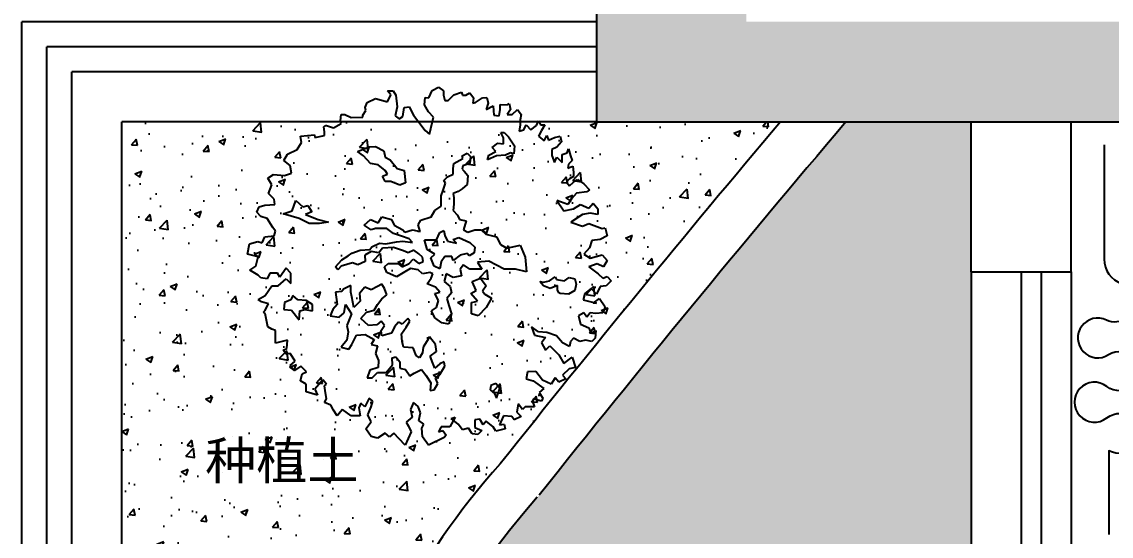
# Model space of a CAD drawing. Extents: x 643133 to 135659452, y -425133 to -387116.
# Drawn here: x 681447 to 683627, y -400496 to -399467 of the extents above; entities that cross this region are included whole.
import ezdxf

# ---------------------------------------------------------------- set-up
doc = ezdxf.new("R2010")
doc.units = 0
doc.header["$LTSCALE"] = 10
doc.header["$MEASUREMENT"] = 0
for name, color, linetype in [('30', 30, 'Continuous'), ('34', 34, 'Continuous'), ('38', 38, 'Continuous'), ('LAYER3', 47, 'Continuous')]:
    doc.layers.add(name, color=color, linetype=linetype)
doc.styles.add('ATT', font='')
doc.styles.get('ATT').set_extended_font_data('SimSun')

# ---------------------------------------------------------------- blocks, each defined once
blk = doc.blocks.new('7685')
at = {"layer": 'LAYER3', "linetype": 'ByBlock'}
for p, q in [((692633.5, -400087), (692652, -400078)), ((692652, -400078), (692666.7, -400088.5)), ((692447.9, -400121.3), (692471.6, -400110.7)), ((692471.6, -400110.7), (692506.4, -400119.7)), ((692515.4, -400099.6), (692506.4, -400088.5)), ((692506.4, -400088.5), (692522.8, -400088.5)), ((692506.4, -400119.7), (692515.4, -400099.6)), ((692522.8, -400088.5), (692530.1, -400101.2)), ((692530.1, -400101.2), (692533.8, -400134.4)), ((692611.9, -400128.6), (692614, -400107)), ((692614, -400107), (692624.5, -400108.6)), ((692624.5, -400108.6), (692633.5, -400087)), ((692666.7, -400088.5), (692666.7, -400101.2)), ((692666.7, -400101.2), (692670.4, -400116)), ((692679.4, -400116), (692695.7, -400099.6)), ((692695.7, -400099.6), (692717.4, -400092.2)), ((692717.4, -400092.2), (692721, -400101.2)), ((692721, -400101.2), (692730, -400101.2)), ((692730, -400101.2), (692741.1, -400094.4)), ((692741.1, -400094.4), (692752.2, -400108.6)), ((692752.2, -400108.6), (692750, -400123.4)), ((692757.4, -400121.3), (692777.5, -400108.6)), ((692777.5, -400108.6), (692790.1, -400107)), ((692790.1, -400107), (692793.8, -400123.4)), ((692435.2, -400157.7), (692444.2, -400145)), ((692442.6, -400136), (692447.9, -400121.3)), ((692444.2, -400145), (692442.6, -400136)), ((692533.8, -400134.4), (692528, -400159.8)), ((692550.2, -400161.4), (692553.9, -400136)), ((692553.9, -400136), (692568.1, -400134.4)), ((692568.1, -400134.4), (692580.8, -400157.7)), ((692623, -400148.7), (692611.9, -400128.6)), ((692670.4, -400116), (692679.4, -400116)), ((692750, -400123.4), (692757.4, -400121.3)), ((692793.8, -400123.4), (692788.5, -400141.3)), ((692788.5, -400141.3), (692808.6, -400130.8)), ((692808.6, -400130.8), (692810.2, -400157.7)), ((692824.9, -400159.8), (692828.6, -400141.3)), ((692828.6, -400141.3), (692828.6, -400127.1)), ((692828.6, -400127.1), (692848.7, -400128.6)), ((692848.7, -400128.6), (692853.9, -400125)), ((692857.6, -400141.3), (692848.7, -400156.1)), ((692853.9, -400125), (692857.6, -400141.3)), ((692862.9, -400156.1), (692877.7, -400141.3)), ((692877.7, -400141.3), (692888.7, -400156.1)), ((692371.4, -400174.5), (692373.5, -400156.1)), ((692373.5, -400181.4), (692371.4, -400174.5)), ((692373.5, -400156.1), (692384.6, -400156.1)), ((692384.6, -400156.1), (692402.5, -400165)), ((692402.5, -400165), (692435.2, -400163.5)), ((692435.2, -400163.5), (692435.2, -400157.7)), ((692528, -400159.8), (692539.1, -400168.7)), ((692539.1, -400168.7), (692550.2, -400161.4)), ((692580.8, -400157.7), (692614, -400201.4)), ((692637.2, -400163.5), (692623, -400148.7)), ((692626.6, -400212.5), (692637.2, -400163.5)), ((692810.2, -400157.7), (692824.9, -400159.8)), ((692848.7, -400156.1), (692862.9, -400156.1)), ((692888.7, -400156.1), (692885.1, -400170.8)), ((692885.1, -400170.8), (692885.1, -400185.1)), ((692932.5, -400187.2), (692937.8, -400174.5)), ((692937.8, -400174.5), (692943.1, -400185.1)), ((692324.5, -400190.9), (692329.7, -400187.2)), ((692326.1, -400205.1), (692324.5, -400190.9)), ((692326.1, -400216.2), (692326.1, -400205.1)), ((692329.7, -400187.2), (692331.3, -400187.2)), ((692331.3, -400187.2), (692351.4, -400194.1)), ((692351.4, -400194.1), (692373.5, -400181.4)), ((692614, -400201.4), (692626.6, -400212.5)), ((692837.8, -400223.1), (692830.4, -400207)), ((692830.4, -400207), (692839.7, -400207)), ((692839.7, -400207), (692852.4, -400219.7)), ((692885.1, -400185.1), (692882.9, -400203.6)), ((692882.9, -400203.6), (692896.1, -400199.9)), ((692896.1, -400199.9), (692903, -400185.1)), ((692903, -400185.1), (692916.2, -400199.9)), ((692916.2, -400199.9), (692932.5, -400187.2)), ((692946.8, -400201.4), (692937.8, -400217.8)), ((692943.1, -400185.1), (692955.7, -400185.1)), ((692955.7, -400185.1), (692946.8, -400201.4)), ((692248, -400256.3), (692260.7, -400236.3)), ((692257, -400217.8), (692297.1, -400214.1)), ((692260.7, -400236.3), (692257, -400217.8)), ((692297.1, -400214.1), (692298.6, -400221.5)), ((692298.6, -400221.5), (692326.1, -400216.2)), ((692805, -400250.7), (692821.4, -400237.7)), ((692821.4, -400237.7), (692837.8, -400239.5)), ((692837.8, -400239.5), (692837.8, -400223.1)), ((692852.4, -400219.7), (692868.8, -400245.1)), ((692937.8, -400217.8), (692954.1, -400231)), ((692954.1, -400231), (692961.5, -400216.2)), ((692961.5, -400216.2), (692966.8, -400228.9)), ((692966.8, -400228.9), (692983.1, -400221.5)), ((692983.1, -400221.5), (692999.5, -400217.8)), ((693003.2, -400234.2), (692990.5, -400248.9)), ((692999.5, -400217.8), (693003.2, -400234.2)), ((692209.5, -400287.4), (692220.6, -400269)), ((692220.6, -400269), (692248, -400256.3)), ((692420.7, -400261.5), (692453.6, -400248.8)), ((692437.1, -400274.2), (692420.7, -400261.5)), ((692453.6, -400248.8), (692471.9, -400247)), ((692471.9, -400247), (692495.4, -400259.7)), ((692495.4, -400259.7), (692499.1, -400278)), ((692719.7, -400273.9), (692734.3, -400266.8)), ((692734.3, -400266.8), (692743.3, -400275.8)), ((692796, -400272.4), (692815.8, -400261.5)), ((692815.8, -400261.5), (692805, -400250.7)), ((692857.6, -400265.3), (692843.1, -400272.4)), ((692866.9, -400268.7), (692857.6, -400265.3)), ((692868.8, -400245.1), (692866.9, -400268.7)), ((692990.5, -400248.9), (692975.8, -400256.3)), ((692975.8, -400256.3), (692975.8, -400272.7)), ((693005.3, -400270.6), (693019.5, -400265.3)), ((693019.5, -400265.3), (693023.2, -400254.2)), ((693023.2, -400254.2), (693029, -400274.3)), ((692228, -400301.7), (692209.5, -400287.4)), ((692457.3, -400295.9), (692437.1, -400274.2)), ((692479, -400299.7), (692457.3, -400295.9)), ((692499.1, -400316.1), (692479, -400299.7)), ((692499.1, -400278), (692513.7, -400285.1)), ((692513.7, -400285.1), (692533.8, -400310.5)), ((692694, -400310.5), (692695.9, -400295.9)), ((692695.9, -400295.9), (692721.3, -400281.4)), ((692721.3, -400281.4), (692719.7, -400273.9)), ((692741.4, -400295.9), (692721.3, -400303.1)), ((692743.3, -400275.8), (692741.4, -400295.9)), ((692792.3, -400285.1), (692796, -400272.4)), ((692817.7, -400274.2), (692792.3, -400285.1)), ((692843.1, -400272.4), (692817.7, -400274.2)), ((692975.8, -400272.7), (692983.1, -400292.7)), ((692983.1, -400292.7), (692990.5, -400277.9)), ((692990.5, -400277.9), (693005.3, -400292.7)), ((693005.3, -400292.7), (693005.3, -400270.6)), ((693023.2, -400298), (693021.6, -400309.1)), ((693034.3, -400287.4), (693023.2, -400298)), ((693029, -400274.3), (693034.3, -400287.4)), ((692164.2, -400338.1), (692180.5, -400327)), ((692180.5, -400327), (692211.6, -400330.7)), ((692211.6, -400330.7), (692231.7, -400323.8)), ((692231.7, -400323.8), (692228, -400301.7)), ((692491.7, -400332.5), (692506.2, -400326.9)), ((692506.2, -400326.9), (692499.1, -400316.1)), ((692533.8, -400310.5), (692553.7, -400316.1)), ((692553.7, -400316.1), (692557.4, -400350.8)), ((692677.6, -400334.1), (692694, -400326.9)), ((692694, -400326.9), (692694, -400310.5)), ((692721.3, -400303.1), (692719.7, -400312.4)), ((692719.7, -400312.4), (692725, -400317.6)), ((692725, -400317.6), (692735.9, -400330.4)), ((692735.9, -400330.4), (692734.3, -400356.1)), ((693021.6, -400309.1), (693035.9, -400303.8)), ((693035.9, -400303.8), (693038, -400321.7)), ((693038, -400321.7), (693038, -400332.8)), ((692175.2, -400356.6), (692164.2, -400338.1)), ((692165.7, -400381.9), (692175.2, -400356.6)), ((692499.1, -400347.1), (692491.7, -400332.5)), ((692515.5, -400347.1), (692499.1, -400347.1)), ((692541, -400357.9), (692515.5, -400347.1)), ((692557.4, -400350.8), (692541, -400357.9)), ((692664.9, -400372.2), (692672.3, -400352.4)), ((692666.8, -400344.9), (692677.6, -400334.1)), ((692672.3, -400352.4), (692666.8, -400344.9)), ((692734.3, -400356.1), (692719.7, -400368.8)), ((693026.9, -400340.2), (693017.9, -400349.2)), ((693017.9, -400349.2), (693026.9, -400360.2)), ((693038, -400332.8), (693026.9, -400340.2)), ((693026.9, -400360.2), (693038, -400349.2)), ((693038, -400349.2), (693049.1, -400341.8)), ((693049.1, -400341.8), (693067, -400354.4)), ((693067, -400354.4), (693083.3, -400370.8)), ((692182.1, -400398.2), (692165.7, -400381.9)), ((692659.6, -400388.6), (692664.9, -400372.2)), ((692659.6, -400417.8), (692659.6, -400388.6)), ((692708.6, -400375.9), (692694, -400381.5)), ((692694, -400381.5), (692695.9, -400394.2)), ((692695.9, -400394.2), (692695.9, -400412.5)), ((692719.7, -400368.8), (692708.6, -400375.9)), ((693046.9, -400380.3), (693032.2, -400396.6)), ((693076, -400376.6), (693046.9, -400380.3)), ((693083.3, -400370.8), (693076, -400376.6)), ((692133, -400434.6), (692138.8, -400419.9)), ((692138.8, -400419.9), (692155.2, -400414.6)), ((692155.2, -400414.6), (692184.2, -400413)), ((692184.2, -400413), (692182.1, -400398.2)), ((692233.3, -400430.8), (692244.1, -400401.7)), ((692244.1, -400401.7), (692264.2, -400419.9)), ((692264.2, -400419.9), (692278.8, -400416.2)), ((692278.8, -400416.2), (692289.7, -400434.5)), ((692641.4, -400430.5), (692659.6, -400417.8)), ((692695.9, -400412.5), (692694, -400430.5)), ((693021.6, -400413), (692990.5, -400401.9)), ((692990.5, -400401.9), (693010.6, -400430.9)), ((693032.2, -400396.6), (693021.6, -400413)), ((693038, -400425.7), (693058, -400413)), ((693058, -400413), (693081.8, -400423.6)), ((693081.8, -400423.6), (693094.4, -400409.3)), ((693094.4, -400409.3), (693107.1, -400425.7)), ((692144.1, -400447.3), (692133, -400434.6)), ((692162.1, -400453.1), (692144.1, -400447.3)), ((692178.4, -400478.4), (692162.1, -400453.1)), ((692207.8, -400440.1), (692233.3, -400430.8)), ((692253.4, -400452.8), (692207.8, -400440.1)), ((692282.5, -400467.4), (692253.4, -400452.8)), ((692289.7, -400434.5), (692271.4, -400441.6)), ((692271.4, -400441.6), (692307.9, -400456.2)), ((692307.9, -400456.2), (692337.1, -400463.7)), ((692439.3, -400472.6), (692457.3, -400456.2)), ((692457.3, -400456.2), (692479.3, -400465.2)), ((692479.3, -400465.2), (692490.1, -400448.8)), ((692490.1, -400448.8), (692517.4, -400456.2)), ((692517.4, -400456.2), (692524.8, -400472.6)), ((692601.4, -400458.1), (692630.5, -400448.8)), ((692630.5, -400448.8), (692641.4, -400430.5)), ((692694, -400430.5), (692706.7, -400443.5)), ((692706.7, -400443.5), (692712.3, -400456.2)), ((692712.3, -400456.2), (692730.6, -400459.6)), ((693010.6, -400430.9), (693038, -400425.7)), ((693063.3, -400442), (693030.6, -400463.6)), ((693085.4, -400438.3), (693063.3, -400442)), ((693107.1, -400442), (693085.4, -400438.3)), ((693107.1, -400425.7), (693107.1, -400442)), ((692185.8, -400489.5), (692178.4, -400478.4)), ((692311.7, -400467.4), (692282.5, -400467.4)), ((692337.1, -400463.7), (692311.7, -400467.4)), ((692459.1, -400485.4), (692439.3, -400472.6)), ((692471.9, -400481.6), (692459.1, -400485.4)), ((692504.7, -400481.6), (692471.9, -400481.6)), ((692523, -400496.2), (692504.7, -400481.6)), ((692524.8, -400472.6), (692550.3, -400485.4)), ((692550.3, -400485.4), (692555.8, -400492.5)), ((692555.8, -400492.5), (692577.5, -400485.4)), ((692577.5, -400485.4), (692599.5, -400490.6)), ((692593.9, -400470.8), (692601.4, -400458.1)), ((692599.5, -400490.6), (692593.9, -400470.8)), ((692655.6, -400492.8), (692666.8, -400487.2)), ((692666.8, -400487.2), (692670.2, -400501.8)), ((692730.6, -400459.6), (692723.2, -400485.4)), ((692723.2, -400485.4), (692735.9, -400492.5)), ((692735.9, -400492.5), (692756, -400485.4)), ((692756, -400485.4), (692774.3, -400485.4)), ((692774.3, -400485.4), (692787, -400498.1)), ((693030.6, -400463.6), (693063.3, -400474.7)), ((693063.3, -400474.7), (693081.8, -400467.3)), ((693081.8, -400467.3), (693119.7, -400482.1)), ((693119.7, -400482.1), (693128.7, -400480)), ((693128.7, -400480), (693134.5, -400502.2)), ((692111.4, -400525.9), (692135.2, -400518.5)), ((692135.2, -400518.5), (692147.8, -400522.2)), ((692147.8, -400522.2), (692155.2, -400505.9)), ((692155.2, -400505.9), (692182.1, -400502.2)), ((692182.1, -400502.2), (692185.8, -400489.5)), ((692546.5, -400503.3), (692523, -400496.2)), ((692532, -400519.8), (692550.3, -400517.9)), ((692568.5, -400510.8), (692546.5, -400503.3)), ((692550.3, -400517.9), (692577.5, -400521.6)), ((692577.5, -400521.6), (692568.5, -400510.8)), ((692619.4, -400542.1), (692611.9, -400514.5)), ((692611.9, -400514.5), (692646.6, -400514.5)), ((692646.6, -400514.5), (692655.6, -400492.8)), ((692670.2, -400501.8), (692677.6, -400518.2)), ((692677.6, -400518.2), (692703, -400523.8)), ((692694, -400512.9), (692710.5, -400507.4)), ((692703, -400523.8), (692694, -400512.9)), ((692710.5, -400507.4), (692741.1, -400521.9)), ((692787, -400498.1), (692818, -400505.2)), ((692818, -400505.2), (692828.8, -400527.2)), ((693090.7, -400516.4), (693083.3, -400536.5)), ((693114.4, -400512.7), (693090.7, -400516.4)), ((693134.5, -400502.2), (693114.4, -400512.7)), ((692105.6, -400554.9), (692111.4, -400525.9)), ((692404.6, -400552.6), (692428.2, -400543.6)), ((692428.2, -400543.6), (692455.7, -400541.8)), ((692459.1, -400547), (692441.2, -400558.2)), ((692455.7, -400541.8), (692461, -400534.3)), ((692481.2, -400550.8), (692459.1, -400547)), ((692461, -400534.3), (692483, -400523.5)), ((692492, -400538.1), (692481.2, -400550.8)), ((692483, -400523.5), (692501, -400525.3)), ((692523, -400536.2), (692492, -400538.1)), ((692501, -400525.3), (692532, -400519.8)), ((692552.1, -400545.5), (692523, -400536.2)), ((692564.8, -400550.8), (692552.1, -400545.5)), ((692581.2, -400543.6), (692564.8, -400550.8)), ((692595.8, -400554.5), (692581.2, -400543.6)), ((692641, -400554.8), (692619.4, -400542.1)), ((692741.1, -400521.9), (692755.7, -400534.6)), ((692755.7, -400534.6), (692754.1, -400551.1)), ((692828.8, -400527.2), (692847.1, -400538.1)), ((692847.1, -400538.1), (692885.2, -400529.1)), ((692885.2, -400529.1), (692899.8, -400563.5)), ((693083.3, -400536.5), (693067, -400554.9)), ((692136.7, -400562.3), (692105.6, -400554.9)), ((692129.4, -400589.2), (692136.7, -400562.3)), ((692357.2, -400590.8), (692375.5, -400570.9)), ((692406.5, -400579.9), (692373.6, -400589.2)), ((692375.5, -400570.9), (692393.8, -400560.1)), ((692393.8, -400560.1), (692404.6, -400552.6)), ((692421, -400585.5), (692406.5, -400579.9)), ((692442.7, -400576.2), (692421, -400585.5)), ((692441.2, -400558.2), (692442.7, -400576.2)), ((692568.5, -400581.8), (692579.4, -400569.1)), ((692579.4, -400569.1), (692595.8, -400581.8)), ((692606.6, -400563.5), (692595.8, -400554.5)), ((692595.8, -400581.8), (692608.5, -400576.2)), ((692608.5, -400576.2), (692606.6, -400563.5)), ((692630.2, -400565.6), (692641, -400554.8)), ((692639.2, -400589.2), (692630.2, -400565.6)), ((692659.3, -400576.5), (692655.6, -400596.6)), ((692670.2, -400561.9), (692659.3, -400576.5)), ((692690.3, -400561.9), (692670.2, -400561.9)), ((692694, -400572.8), (692690.3, -400561.9)), ((692713.9, -400558.2), (692694, -400572.8)), ((692734, -400552.9), (692713.9, -400558.2)), ((692739.6, -400560.1), (692734, -400552.9)), ((692754.1, -400551.1), (692739.6, -400560.1)), ((692796, -400574.6), (692763.4, -400578)), ((692763.4, -400578), (692776.1, -400598.2)), ((692839.7, -400598.2), (692796, -400574.6)), ((692899.8, -400563.5), (692903.5, -400605.6)), ((693067, -400554.9), (693085.4, -400566)), ((693085.4, -400566), (693119.7, -400556.5)), ((693119.7, -400556.5), (693134.5, -400572.9)), ((693134.5, -400572.9), (693123.4, -400591.3)), ((692113, -400600.3), (692129.4, -400589.2)), ((692136.7, -400615.1), (692113, -400600.3)), ((692169.4, -400609.3), (692162.1, -400625.6)), ((692191.6, -400609.3), (692169.4, -400609.3)), ((692198.4, -400620.3), (692191.6, -400609.3)), ((692216.9, -400595), (692198.4, -400620.3)), ((692229.6, -400609.3), (692216.9, -400595)), ((692229.6, -400638.8), (692229.6, -400609.3)), ((692364.6, -400600.1), (692357.2, -400590.8)), ((692373.6, -400589.2), (692364.6, -400600.1)), ((692497.6, -400590.8), (692508.4, -400581.8)), ((692504.7, -400607.2), (692497.6, -400590.8)), ((692532, -400620.2), (692504.7, -400607.2)), ((692508.4, -400581.8), (692535.7, -400581.8)), ((692555.8, -400605.6), (692532, -400620.2)), ((692535.7, -400581.8), (692548.4, -400590.8)), ((692548.4, -400590.8), (692568.5, -400581.8)), ((692572.3, -400596.3), (692555.8, -400605.6)), ((692593.9, -400600.1), (692572.3, -400596.3)), ((692606.6, -400610.9), (692593.9, -400600.1)), ((692626.8, -400607.2), (692606.6, -400610.9)), ((692635.8, -400610.9), (692626.8, -400607.2)), ((692630.5, -400623.6), (692635.8, -400610.9)), ((692655.6, -400596.6), (692639.2, -400589.2)), ((692674.2, -400610.9), (692668.6, -400632.9)), ((692694, -400621.8), (692674.2, -400610.9)), ((692723.2, -400585.5), (692714.2, -400598.2)), ((692714.2, -400598.2), (692717.9, -400616.5)), ((692741.4, -400598.2), (692723.2, -400585.5)), ((692776.1, -400598.2), (692741.4, -400598.2)), ((692872.5, -400598.2), (692839.7, -400598.2)), ((692903.5, -400605.6), (692872.5, -400598.2)), ((693105.5, -400582.4), (693081.8, -400591.3)), ((693081.8, -400591.3), (693108.6, -400611.4)), ((693123.4, -400591.3), (693105.5, -400582.4)), ((693108.6, -400611.4), (693121.8, -400624)), ((692144.1, -400622.4), (692136.7, -400615.1)), ((692162.1, -400625.6), (692144.1, -400622.4)), ((692193.2, -400645.7), (692216.9, -400625.6)), ((692216.9, -400625.6), (692229.6, -400638.8)), ((692490.1, -400640.4), (692477.1, -400647.5)), ((692497.3, -400653.1), (692490.1, -400640.4)), ((692619.4, -400640), (692630.5, -400623.6)), ((692643.2, -400649.3), (692619.4, -400640)), ((692668.6, -400632.9), (692685, -400647.5)), ((692717.9, -400616.5), (692694, -400621.8)), ((692748.6, -400632.9), (692772.1, -400623.9)), ((692759.4, -400658.6), (692748.6, -400632.9)), ((692772.1, -400623.9), (692788.5, -400645.9)), ((692941.6, -400632.9), (692952.5, -400634.8)), ((692952.5, -400645.9), (692941.6, -400632.9)), ((692952.5, -400634.8), (692968.9, -400631.4)), ((692968.9, -400631.4), (692985.3, -400620.2)), ((692985.3, -400620.2), (692989, -400627.6)), ((692989, -400627.6), (693012.6, -400631.4)), ((693012.6, -400631.4), (693025.3, -400622.1)), ((693025.3, -400622.1), (693041.7, -400625.8)), ((693041.7, -400625.8), (693045.4, -400640.4)), ((693045.4, -400640.4), (693041.7, -400658.6)), ((693121.8, -400624), (693134.5, -400618.8)), ((693145.6, -400631.4), (693130.8, -400645.7)), ((693134.5, -400618.8), (693145.6, -400631.4)), ((692136.7, -400684.2), (692156.8, -400673.1)), ((692156.8, -400673.1), (692175.2, -400645.7)), ((692175.2, -400645.7), (692193.2, -400645.7)), ((692235.1, -400673.2), (692229.5, -400685.9)), ((692249.7, -400685.9), (692235.1, -400673.2)), ((692375.2, -400662.1), (692357.2, -400663.9)), ((692357.2, -400663.9), (692362.5, -400698.6)), ((692380.8, -400654.9), (692375.2, -400662.1)), ((692400.9, -400644.1), (692380.8, -400654.9)), ((692400.9, -400663.9), (692400.9, -400644.1)), ((692404.3, -400676.6), (692400.9, -400663.9)), ((692440.9, -400649.3), (692426.3, -400667.6)), ((692426.3, -400667.6), (692428.2, -400689.6)), ((692459.1, -400656.8), (692440.9, -400649.3)), ((692477.1, -400647.5), (692459.1, -400656.8)), ((692490.1, -400682.2), (692504.7, -400671.4)), ((692504.7, -400671.4), (692497.3, -400653.1)), ((692641.4, -400667.3), (692655.9, -400663.9)), ((692652.2, -400687.5), (692641.4, -400667.3)), ((692655.9, -400663.9), (692643.2, -400649.3)), ((692688.8, -400665.5), (692676.1, -400681.9)), ((692685, -400647.5), (692688.8, -400665.5)), ((692744.8, -400667.6), (692759.4, -400658.6)), ((692763.1, -400689.6), (692744.8, -400667.6)), ((692788.5, -400645.9), (692777.7, -400660.5)), ((692777.7, -400660.5), (692784.8, -400669.5)), ((692784.8, -400669.5), (692803.1, -400680.3)), ((692970.7, -400653.1), (692952.5, -400645.9)), ((692992.4, -400644.1), (692970.7, -400653.1)), ((692992.4, -400656.8), (692992.4, -400644.1)), ((692996.2, -400665.8), (692992.4, -400656.8)), ((692999.9, -400667.6), (692996.2, -400665.8)), ((693023.4, -400669.5), (692999.9, -400667.6)), ((693041.7, -400658.6), (693023.4, -400669.5)), ((693070.7, -400667.8), (693065.4, -400685.8)), ((693088.6, -400653), (693070.7, -400667.8)), ((693103.4, -400669.4), (693088.6, -400653)), ((693114.4, -400647.8), (693103.4, -400669.4)), ((693130.8, -400645.7), (693114.4, -400647.8)), ((692145.7, -400691.6), (692136.7, -400684.2)), ((692165.7, -400696.8), (692145.7, -400691.6)), ((692155.2, -400716.9), (692165.7, -400696.8)), ((692211.6, -400693.1), (692209.7, -400713.2)), ((692229.5, -400685.9), (692211.6, -400693.1)), ((692273.2, -400687.8), (692249.7, -400685.9)), ((692291.5, -400698.6), (692273.2, -400687.8)), ((692291.5, -400716.9), (692291.5, -400698.6)), ((692362.5, -400698.6), (692349.8, -400713.2)), ((692382.6, -400722.2), (692386.3, -400698.6)), ((692386.3, -400698.6), (692402.8, -400725.9)), ((692409.9, -400707.6), (692404.3, -400676.6)), ((692428.2, -400689.6), (692409.9, -400707.6)), ((692468.1, -400715.1), (692477.1, -400698.6)), ((692477.1, -400698.6), (692490.1, -400682.2)), ((692646.6, -400707.6), (692652.2, -400687.5)), ((692676.1, -400681.9), (692681.3, -400702)), ((692681.3, -400702), (692688.8, -400725.6)), ((692746.7, -400693.1), (692763.1, -400689.6)), ((692746.7, -400725.9), (692746.7, -400693.1)), ((692803.1, -400680.3), (692788.5, -400707.6)), ((693065.4, -400685.8), (693103.4, -400695.3)), ((693094.4, -400695.3), (693112.3, -400682.1)), ((693103.4, -400695.3), (693094.4, -400695.3)), ((693112.3, -400682.1), (693128.7, -400705.8)), ((693128.7, -400705.8), (693121.8, -400722.2)), ((692151.5, -400720.6), (692155.2, -400716.9)), ((692156.8, -400724.3), (692151.5, -400720.6)), ((692162.1, -400753.3), (692156.8, -400724.3)), ((692209.7, -400713.2), (692231.4, -400715.1)), ((692231.4, -400715.1), (692253.4, -400742.3)), ((692253.4, -400742.3), (692255.3, -400716.9)), ((692255.3, -400716.9), (692269.8, -400713.2)), ((692269.8, -400713.2), (692291.5, -400716.9)), ((692349.8, -400713.2), (692342.6, -400731.5)), ((692342.6, -400731.5), (692368, -400734.9)), ((692368, -400734.9), (692382.6, -400722.2)), ((692402.8, -400725.9), (692389.7, -400758.8)), ((692430, -400738.6), (692446.4, -400720.3)), ((692446.4, -400720.3), (692468.1, -400715.1)), ((692632.1, -400716.6), (692646.6, -400707.6)), ((692641.4, -400736.8), (692632.1, -400716.6)), ((692661.2, -400751.3), (692641.4, -400736.8)), ((692688.8, -400725.6), (692681.3, -400754.7)), ((692765, -400731.5), (692746.7, -400725.9)), ((692788.5, -400707.6), (692765, -400731.5)), ((693067, -400722.2), (693052.2, -400731.7)), ((693052.2, -400731.7), (693058, -400754.9)), ((693076, -400735.3), (693067, -400722.2)), ((693085.4, -400722.2), (693076, -400735.3)), ((693101.8, -400724.3), (693085.4, -400722.2)), ((693121.8, -400722.2), (693101.8, -400724.3)), ((692164.2, -400762.3), (692162.1, -400753.3)), ((692175.2, -400769.6), (692164.2, -400762.3)), ((692389.7, -400758.8), (692393.5, -400777.1)), ((692451.7, -400758.8), (692430, -400738.6)), ((692475.6, -400756.9), (692451.7, -400758.8)), ((692488.3, -400746.1), (692475.6, -400756.9)), ((692497.3, -400758.8), (692488.3, -400746.1)), ((692488.3, -400773.3), (692497.3, -400758.8)), ((692526.4, -400762.5), (692517.4, -400780.5)), ((692537.2, -400749.5), (692526.4, -400762.5)), ((692548.4, -400755.1), (692537.2, -400749.5)), ((692546.5, -400782.3), (692559.2, -400764)), ((692564.5, -400738.6), (692548.4, -400755.1)), ((692559.2, -400764), (692570.1, -400746.1)), ((692570.1, -400746.1), (692564.5, -400738.6)), ((692681.3, -400754.7), (692661.2, -400751.3)), ((692917.7, -400762.3), (692926.7, -400786)), ((692937.8, -400777), (692917.7, -400762.3)), ((693058, -400754.9), (693081.8, -400765.9)), ((693081.8, -400765.9), (693087, -400780.7)), ((692185.8, -400773.3), (692175.2, -400769.6)), ((692185.8, -400791.8), (692185.8, -400773.3)), ((692185.8, -400809.7), (692185.8, -400791.8)), ((692393.5, -400777.1), (692389.7, -400800.6)), ((692404.3, -400813.3), (692417.3, -400786.1)), ((692417.3, -400786.1), (692442.7, -400784.2)), ((692442.7, -400784.2), (692468.1, -400798.8)), ((692468.1, -400798.8), (692459.1, -400813.3)), ((692490.1, -400787.9), (692488.3, -400773.3)), ((692517.4, -400780.5), (692490.1, -400787.9)), ((692548.4, -400804.3), (692546.5, -400782.3)), ((692626.5, -400791.6), (692619.4, -400802.5)), ((692642.9, -400813.3), (692626.5, -400791.6)), ((692926.7, -400786), (692957.8, -400793.4)), ((692961.5, -400778.6), (692937.8, -400777)), ((692957.8, -400793.4), (692946.8, -400808.2)), ((692988.9, -400788.1), (692961.5, -400778.6)), ((693006.9, -400808.2), (692988.9, -400788.1)), ((693038, -400795), (693029, -400804.5)), ((693055.9, -400804.5), (693038, -400795)), ((693087, -400780.7), (693101.8, -400773.3)), ((693099.7, -400795), (693090.7, -400804.5)), ((693101.8, -400773.3), (693099.7, -400795)), ((692220.6, -400800.8), (692185.8, -400809.7)), ((692207.9, -400829.8), (692218.5, -400824.5)), ((692216.9, -400840.9), (692207.9, -400829.8)), ((692218.5, -400824.5), (692220.6, -400800.8)), ((692389.7, -400800.6), (692373.6, -400820.8)), ((692373.6, -400820.8), (692395.3, -400826)), ((692395.3, -400826), (692404.3, -400813.3)), ((692459.1, -400813.3), (692477.1, -400817)), ((692477.1, -400817), (692471.9, -400838.7)), ((692551.8, -400820.8), (692548.4, -400804.3)), ((692579.1, -400822.3), (692551.8, -400820.8)), ((692588.4, -400844.3), (692579.1, -400822.3)), ((692608.2, -400820.8), (692606.6, -400836.9)), ((692619.4, -400802.5), (692608.2, -400820.8)), ((692646.6, -400833.5), (692642.9, -400813.3)), ((692946.8, -400808.2), (692957.8, -400829.8)), ((692957.8, -400829.8), (692970.5, -400817.1)), ((692970.5, -400817.1), (692995.8, -400842.4)), ((693026.9, -400818.7), (693006.9, -400808.2)), ((693029, -400804.5), (693026.9, -400818.7)), ((693072.3, -400800.8), (693055.9, -400804.5)), ((693090.7, -400804.5), (693072.3, -400800.8)), ((692228, -400838.8), (692216.9, -400840.9)), ((692242.2, -400860.9), (692228, -400838.8)), ((692228, -400873.6), (692242.2, -400860.9)), ((692471.9, -400838.7), (692480.8, -400858.9)), ((692480.8, -400858.9), (692479, -400879)), ((692519.3, -400851.5), (692530.1, -400848)), ((692520.8, -400871.6), (692519.3, -400851.5)), ((692530.1, -400848), (692541, -400862.6)), ((692597.4, -400851.5), (692588.4, -400844.3)), ((692606.6, -400836.9), (692597.4, -400851.5)), ((692628.3, -400846.2), (692646.6, -400833.5)), ((692635.8, -400866), (692628.3, -400846.2)), ((692995.8, -400842.4), (693010.6, -400867.8)), ((693010.6, -400867.8), (693034.3, -400849.8)), ((693034.3, -400849.8), (693043.3, -400878.8)), ((692238.5, -400887.8), (692228, -400873.6)), ((692240.6, -400887.8), (692238.5, -400887.8)), ((692258.6, -400875.2), (692240.6, -400887.8)), ((692274.9, -400891.5), (692258.6, -400875.2)), ((692262.2, -400897.3), (692274.9, -400891.5)), ((692455.4, -400886.2), (692448, -400908.2)), ((692479, -400879), (692455.4, -400886.2)), ((692502.8, -400893.6), (692520.8, -400871.6)), ((692541, -400862.6), (692541, -400880.6)), ((692541, -400880.6), (692557.4, -400884.3)), ((692557.4, -400884.3), (692570.1, -400902.6)), ((692582.8, -400895.2), (692602.9, -400884.3)), ((692602.9, -400884.3), (692615.6, -400900.7)), ((692641, -400880.6), (692635.8, -400866)), ((692655.6, -400867.9), (692641, -400880.6)), ((692668.3, -400862.6), (692655.6, -400867.9)), ((692655.6, -400898.9), (692670.2, -400875.3)), ((692670.2, -400875.3), (692668.3, -400862.6)), ((692906.7, -400891.5), (692903, -400911.6)), ((692930.4, -400889.9), (692906.7, -400891.5)), ((692948.9, -400915.2), (692930.4, -400889.9)), ((693025.3, -400882.5), (693006.9, -400901)), ((693043.3, -400878.8), (693025.3, -400882.5)), ((692257, -400917.4), (692262.2, -400897.3)), ((692273.3, -400926.3), (692257, -400917.4)), ((692320.8, -400913.7), (692298.6, -400941.1)), ((692331.3, -400926.3), (692320.8, -400913.7)), ((692448, -400908.2), (692462.6, -400908.2)), ((692462.6, -400908.2), (692477.1, -400893.6)), ((692477.1, -400893.6), (692502.8, -400893.6)), ((692570.1, -400902.6), (692582.8, -400895.2)), ((692615.6, -400900.7), (692630.2, -400922.8)), ((692630.2, -400922.8), (692628.3, -400944.5)), ((692642.9, -400909.7), (692655.6, -400898.9)), ((692650.3, -400924.3), (692642.9, -400909.7)), ((692903, -400911.6), (692923, -400917.4)), ((692923, -400917.4), (692952.6, -400939)), ((692974.2, -400926.3), (692948.9, -400915.2)), ((692985.2, -400907.9), (692974.2, -400926.3)), ((692995.8, -400921.1), (692985.2, -400907.9)), ((693015.8, -400911.6), (692995.8, -400921.1)), ((693006.9, -400901), (693015.8, -400911.6)), ((692273.3, -400948), (692273.3, -400926.3)), ((692306, -400957.5), (692273.3, -400948)), ((692298.6, -400941.1), (692306, -400957.5)), ((692326.1, -400931.6), (692331.3, -400926.3)), ((692328.2, -400944.3), (692326.1, -400931.6)), ((692331.3, -400968), (692328.2, -400944.3)), ((692628.3, -400944.5), (692639.2, -400942.6)), ((692639.2, -400942.6), (692650.3, -400924.3)), ((692801.2, -400929.9), (692799.4, -400942.6)), ((692799.4, -400942.6), (692812.4, -400953.4)), ((692815.8, -400924.3), (692801.2, -400929.9)), ((692812.4, -400953.4), (692817.7, -400966.5)), ((692827, -400938.9), (692815.8, -400924.3)), ((692817.7, -400966.5), (692827, -400938.9)), ((692952.6, -400939), (692939.4, -400950.1)), ((692939.4, -400950.1), (692950.4, -400966.4)), ((692326.1, -400979.1), (692331.3, -400968)), ((692344.5, -400986.5), (692326.1, -400979.1)), ((692429.9, -400980.7), (692424.1, -400993.9)), ((692441, -400991.7), (692429.9, -400980.7)), ((692453.7, -400966.4), (692441, -400991.7)), ((692464.2, -400975.4), (692453.7, -400966.4)), ((692459, -400991.7), (692464.2, -400975.4)), ((692580.8, -400979.1), (692571.8, -400999.1)), ((692594, -400990.2), (692580.8, -400979.1)), ((692879.8, -400982.8), (692876.1, -401006.5)), ((692892.4, -400999.1), (692879.8, -400982.8)), ((692923, -400968), (692921.4, -400979.1)), ((692921.4, -400979.1), (692926.7, -400991.7)), ((692946.8, -400975.4), (692923, -400968)), ((692950.4, -400966.4), (692946.8, -400975.4)), ((692351.4, -401000.7), (692344.5, -400986.5)), ((692362.4, -401017.1), (692351.4, -401000.7)), ((692377.2, -400999.1), (692362.4, -401017.1)), ((692402.5, -401017.1), (692377.2, -400999.1)), ((692427.8, -401017.1), (692402.5, -401017.1)), ((692424.1, -400993.9), (692427.8, -401017.1)), ((692450, -401013.9), (692459, -400991.7)), ((692459, -401034), (692450, -401013.9)), ((692571.8, -400999.1), (692577.1, -401020.8)), ((692600.8, -401008.1), (692594, -400990.2)), ((692595.5, -401030.3), (692600.8, -401008.1)), ((692837.6, -401017.1), (692826.5, -401042.9)), ((692861.3, -401019.2), (692837.6, -401017.1)), ((692876.1, -401006.5), (692888.7, -401019.2)), ((692899.3, -400991.7), (692892.4, -400999.1)), ((692914.1, -400991.7), (692899.3, -400991.7)), ((692926.7, -400991.7), (692914.1, -400991.7)), ((692444.2, -401054), (692459, -401034)), ((692577.1, -401020.8), (692559.1, -401035.5)), ((692559.1, -401035.5), (692566.5, -401046.6)), ((692566.5, -401046.6), (692573.9, -401063)), ((692610.3, -401040.8), (692595.5, -401030.3)), ((692604.5, -401051.9), (692610.3, -401040.8)), ((692659.3, -401048.2), (692652, -401063)), ((692684.7, -401048.2), (692659.3, -401048.2)), ((692699.4, -401020.8), (692684.7, -401048.2)), ((692688.3, -401024.5), (692699.4, -401020.8)), ((692708.4, -401040.8), (692688.3, -401024.5)), ((692721, -401057.2), (692708.4, -401040.8)), ((692770.1, -401026.6), (692755.8, -401028.1)), ((692755.8, -401028.1), (692755.8, -401050.3)), ((692779.6, -401042.9), (692770.1, -401026.6)), ((692788.5, -401031.8), (692779.6, -401042.9)), ((692808.6, -401048.2), (692788.5, -401031.8)), ((692816, -401060.9), (692808.6, -401048.2)), ((692826.5, -401042.9), (692839.7, -401040.8)), ((692839.7, -401040.8), (692842.9, -401054)), ((692868.7, -401028.1), (692861.3, -401019.2)), ((692888.7, -401019.2), (692868.7, -401028.1)), ((692459, -401075.6), (692444.2, -401054)), ((692477.4, -401080.9), (692459, -401075.6)), ((692499, -401066.7), (692477.4, -401080.9)), ((692511.7, -401077.2), (692499, -401066.7)), ((692524.3, -401066.7), (692511.7, -401077.2)), ((692539.1, -401083), (692524.3, -401066.7)), ((692573.9, -401063), (692557, -401101)), ((692606.6, -401077.2), (692604.5, -401051.9)), ((692623, -401101), (692606.6, -401077.2)), ((692668.3, -401079.3), (692623, -401101)), ((692652, -401063), (692664.6, -401059.3)), ((692664.6, -401059.3), (692673.6, -401071.9)), ((692673.6, -401071.9), (692668.3, -401079.3)), ((692737.4, -401051.9), (692721, -401057.2)), ((692748.5, -401068.2), (692737.4, -401051.9)), ((692764.8, -401070.4), (692748.5, -401068.2)), ((692755.8, -401050.3), (692775.9, -401059.3)), ((692775.9, -401059.3), (692764.8, -401070.4)), ((692842.9, -401054), (692816, -401060.9)), ((692557, -401101), (692539.1, -401083))]:
    blk.add_line(p, q, dxfattribs=at)

msp = doc.modelspace()

# ---------------------------------------------------------------- hatches: boundary and pattern name
at = {"layer": '34'}
msp.add_hatch(color=256, dxfattribs=at).paths.add_polyline_path([(687847.1, -399466.8), (683447.1, -399466.8), (682897.1, -399466.8), (682897.1, -398966.8), (682597.1, -398966.8), (682597.1, -399666.8), (687847.1, -399666.8)])
h = msp.add_hatch(dxfattribs=at)
h.set_pattern_fill('GRAVEL', color=250, scale=200, style=0)
h.set_pattern_definition([(228.0128, (-7701.886, 200), (-1599.99964643, -1800.00026832), [26.9072, -2663.8176]), (184.9697, (-7719.886, 180), (2400.0002103, 199.9982614), [46.1736, -4571.185]), (132.5104, (-7765.886, 176), (1999.99814367, -2200.00173477), [32.5576, -3223.2064]), (267.2737, (-7843.886, 126), (199.99920355, 4000.000059), [42.0476, -4162.7116]), (292.8337, (-7845.886, 84), (-1000.00198109, 2399.99928236), [41.231, -4081.8746]), (357.2737, (-7829.886, 46), (-4000.000059, 199.99920355), [42.0476, -4162.7116]), (37.6942, (-7787.886, 44), (-2600.001469124, -1999.99808103), [55.6058, -5504.9698]), (72.2553, (-7743.886, 78), (1400.00215254, 4399.99924625), [52.4976, -5197.2642]), (121.4296, (-7727.886, 128), (-1600.00164684, 2599.9990073), [42.19, -4176.8146]), (175.2364, (-7749.886, 164), (2200.00018926, -199.99830653), [48.1664, -2360.1526]), (222.3974, (-7797.886, 168), (-2400.001470215, -2199.998416403), [62.2896, -6166.675]), (138.8141, (-7645.886, 124), (-1400.00058936, 1199.99946267), [21.2602, -2104.7688]), (171.4692, (-7661.886, 138), (2599.99965696, -400.00158201), [40.4474, -4004.3022]), (225, (-7701.89, 144), (-2e-14, -200.000062), [28.2842, -254.5584]), (203.1986, (-7715.886, 168), (999.9999461, 400.00026505), [15.2316, -1507.923]), (291.8014, (-7729.886, 162), (-199.9999821, 600.0000546), [21.5406, -1055.4924]), (30.9638, (-7721.886, 142), (599.9996045, 400.0004967), [34.9858, -1131.2046]), (161.5651, (-7691.886, 160), (400.000087, -199.9996806), [25.2982, -607.1574]), (16.3895, (-7845.886, 162), (2000.00043968, 599.99854196), [35.44, -3508.569]), (70.3462, (-7811.886, 172), (-799.99904947, -2200.00042712), [29.7322, -2943.4816]), (293.1986, (-7691.886, 200), (-400.00026505, 999.9999461), [30.463, -1492.6916]), (343.6105, (-7679.886, 172), (-2000.00043968, 599.99854196), [35.44, -3508.569]), (339.444, (-7845.886, 38), (-1000.0003689, 399.9991993), [34.176, -1674.6248]), (294.7751, (-7813.886, 26), (-999.99843785, 2200.00068437), [28.6356, -2834.9286]), (66.8014, (-7689.886, 0), (400.00026505, 999.9999461), [30.463, -1492.6916]), (17.354, (-7677.886, 28), (-2600.00040382, -799.99890045), [33.5262, -3319.0848]), (69.444, (-7787.886, 0), (-399.9991993, -1000.0003689), [17.088, -1691.7128]), (101.3099, (-7701.886, 0), (-199.9995264, 800.0001504), [10.198, -1009.6058]), (165.9638, (-7703.886, 10), (600.0001092, -199.9996115), [41.231, -783.39]), (186.009, (-7743.886, 20), (1999.99995018, 199.9998635), [38.21, -3782.7846]), (303.6901, (-7721.886, 124), (-200.000267, 399.9999116), [28.8444, -692.2658]), (353.1572, (-7705.886, 100), (3399.999873096, -400.001599585), [50.3588, -4985.5126]), (60.9454, (-7655.886, 94), (-800.00000544, -1400.0000769), [20.5912, -2038.5348]), (90, (-7645.89, 112), (-200, 200), [12, -188]), (120.2564, (-7747.886, 26), (799.99897736, -1400.00049117), [27.7848, -2750.704]), (48.0128, (-7761.886, 50), (1599.99964643, 1800.00026832), [53.8144, -2636.9104]), (0, (-7725.89, 90), (200, 200), [52, -148]), (325.3048, (-7673.886, 90), (-1999.9988518, 1400.00172192), [31.6228, -3130.6548]), (254.0546, (-7647.886, 72), (-199.9999779, -800.0000253), [29.1204, -1426.9016]), (207.646, (-7655.886, 44), (-3799.99916144, -2000.00154263), [47.413, -4693.8948]), (175.4261, (-7697.886, 22), (-2600.00011166, 199.99896023), [50.1598, -4965.8148])])
h.paths.add_polyline_path([(681647.1, -402437.8), (681647.1, -402466.8), (682247.1, -402466.8, -0.414214), (682447.1, -402666.8), (682447.1, -403266.8), (682547.1, -403266.8), (683347.1, -403266.8), (683347.1, -403166.8), (683347.1, -399966.8), (683347.1, -399666.8), (683096.4, -399666.8, 0.00796), (682480.8, -400415.6, 0.250935), (682176.3, -401645.4, -0.484397)])
h = msp.add_hatch(dxfattribs=at)
h.set_pattern_fill('AR-CONC', color=256, scale=20, style=0)
h.set_pattern_definition([(50, (-7845.89, 0), (143.452037, -12.550427), [15, -165]), (355, (-7845.89, 0), (-27.750267, 150.438427), [12, -132]), (100.4514, (-7833.93, -1.05), (115.701876, 137.887908), [12.748038, -140.228422]), (46.1842, (-7845.89, 40), (213.44821, -33.103803), [22.5, -247.5]), (96.6356, (-7828.1, 37.24), (186.93254, 194.823574), [19.12206, -210.3426]), (351.1842, (-7845.89, 40), (186.93239, 194.82372), [18, -198]), (21, (-7825.89, 30), (119.38141, -80.523778), [15, -165]), (326, (-7825.89, 30), (48.663066, 145.03001), [12, -132]), (71.4514, (-7815.94, 23.29), (168.044526, 64.5061), [12.748038, -140.228422]), (37.5, (-7845.886, 0), (2.431971, 66.5787708), [0, -130.4, 0, -134, 0, -132.5]), (7.5, (-7845.886, 0), (52.6139075, 78.8823424), [0, -76.4, 0, -127.4, 0, -50.5]), (327.5, (-7890.486, 0), (106.7644872, -4.5109743), [0, -50, 0, -156, 0, -207]), (317.5, (-7910.49, 0), (116.637234, 20.020996), [0, -65, 0, -103.6, 0, -147])])
h.paths.add_polyline_path([(681647.1, -402337.4, 0.450717), (682093.8, -401722.6, -0.260415), (682404.5, -400350.9, -0.007241), (682965.4, -399666.8), (682597.1, -399666.8), (681647.1, -399666.8)])

# ---------------------------------------------------------------- linework, layer by layer
at = {"layer": '30'}
for p, q in [((682597.1, -398966.8), (682597.1, -399666.8)), ((682597.1, -399666.8), (687847.1, -399666.8)), ((683347.1, -399966.8), (683347.1, -399666.8)), ((683547.1, -399966.8), (683547.1, -399666.8)), ((683547.1, -399666.8), (687847.1, -399666.8)), ((683347.1, -399966.8), (683547.1, -399966.8))]:
    msp.add_line(p, q, dxfattribs=at)
at = {"layer": '34'}
for p, q in [((683447.1, -399966.8), (683447.1, -401366.8)), ((683487.1, -399966.8), (683487.1, -400766.8))]:
    msp.add_line(p, q, dxfattribs=at)
msp.add_lwpolyline([(683613.1, -399712.8), (683613.1, -399941.3, 0.319322), (683647.9, -399990.3, -1.060458), (683617.6, -400063.3, 1.709237), (683621.8, -400132.5, -1.946326), (683618.6, -400196.2, 2.069658), (683618.6, -400258.9, -1.911952), (683622.8, -400324.6), (683622.8, -400427.1), (683622.8, -400491.9)], format="xyb", dxfattribs=at)
for centre, radius, start, end in [((706304.7, -419375.1), 30547.3, 139.82143, 141.48081), ((706304.7, -419375.1), 30447.3, 139.66234, 141.48081), ((683476.6, -401314.8), 1441.7, 138.0438, 196.4298), ((683476.6, -401314.8), 1341.7, 138.0438, 196.4298)]:
    msp.add_arc(centre, radius, start, end, dxfattribs=at)
at = {"layer": '38'}
for p, q in [((681447.1, -403466.8), (681447.1, -399466.8)), ((682597.1, -399466.8), (681447.1, -399466.8)), ((681497.1, -403416.8), (681497.1, -399516.8)), ((682597.1, -399516.8), (681497.1, -399516.8)), ((681547.1, -403366.8), (681547.1, -399566.8)), ((682597.1, -399566.8), (681547.1, -399566.8)), ((681647.1, -403266.8), (681647.1, -399666.8)), ((682597.1, -399666.8), (681647.1, -399666.8)), ((683347.1, -399966.8), (683347.1, -403166.8)), ((683547.1, -399966.8), (683547.1, -403166.8))]:
    msp.add_line(p, q, dxfattribs=at)

# ---------------------------------------------------------------- block references
at = {"layer": '34', "xscale": 0.7000000000116415, "yscale": 0.6999999999970896, "zscale": 0.7}
msp.add_blockref('7685', (197424.7, -119543), dxfattribs=at)

# ---------------------------------------------------------------- texts
at = {"layer": '34', "linetype": 'ByBlock', "lineweight": -3, "insert": (681814.2, -400306.9), "char_height": 75, "width": 1664.906, "attachment_point": 1, "style": 'ATT'}
msp.add_mtext('种植土', dxfattribs=at)

doc.saveas('drawing.dxf')
